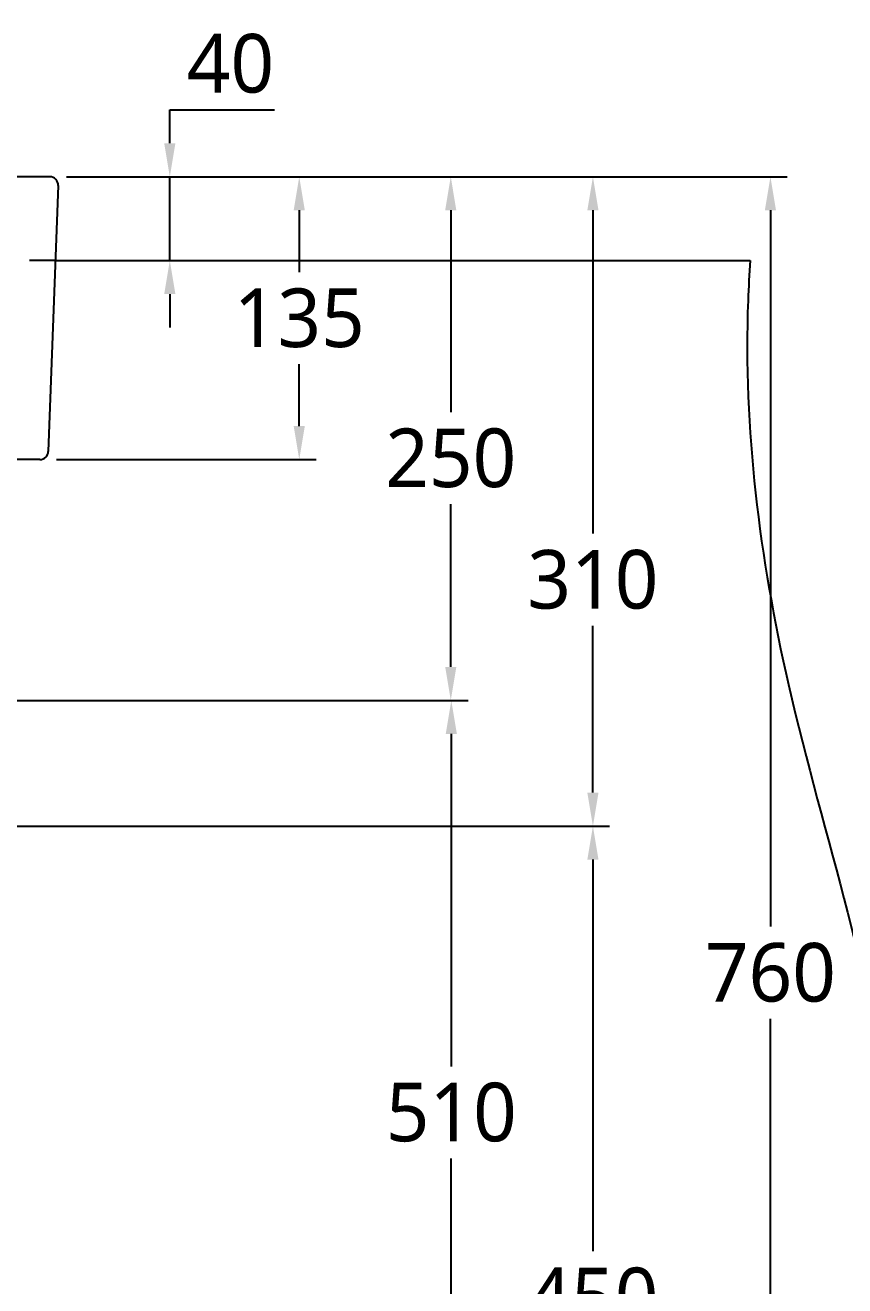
# Model space of a CAD drawing. Extents: x 0 to 3651, y -181 to 2100.
# Drawn here: x 996 to 1387, y 285 to 886 of the extents above; entities that cross this region are included whole.
import ezdxf

# ---------------------------------------------------------------- set-up
doc = ezdxf.new("R2010")
doc.units = 0
doc.header["$LTSCALE"] = 25
doc.header["$MEASUREMENT"] = 0
doc.linetypes.add('HIDDEN', pattern=[0.375, 0.25, -0.125])
doc.layers.get('DEFPOINTS').update_dxf_attribs({"linetype": 'CONTINUOUS'})
for name, color, linetype in [('1', 1, 'CONTINUOUS'), ('2', 2, 'CONTINUOUS'), ('3', 3, 'CONTINUOUS')]:
    doc.layers.add(name, color=color, linetype=linetype)
doc.styles.get("Standard").update_dxf_attribs({"font": 'NanumGothic.ttf'})
doc.dimstyles.get("Standard").update_dxf_attribs({"dimtxt": 2.5, "dimasz": 2, "dimexe": 2, "dimexo": 1, "dimgap": 1.5, "dimtad": 1, "dimdec": 0, "dimlfac": 10, "dimrnd": 0.5, "dimzin": 0, "dimdsep": 46, "dimtxsty": 'Standard', "dimcen": 0, "dimclrt": 2, "dimadec": 0, "dimazin": 0, "dimtfac": 1, "dimtdec": 0, "dimtmove": 0, "dimatfit": 3, "dimfxl": 1, "dimtolj": 1, "dimtzin": 0, "dimarcsym": 0})

# ---------------------------------------------------------------- blocks, each defined once
blk = doc.blocks.new('*D11')
at = {"layer": '1', "color": 3, "lineweight": -2, "transparency": 16777216}
for p, q in [((1064.78, 830.11), (1064.78, 846.11)), ((1064.78, 846.11), (1114.78, 846.11)), ((1015.48, 814.11), (1072.78, 814.11)), ((1064.78, 774.11), (1064.78, 814.11)), ((1018.28, 774.11), (1072.78, 774.11)), ((1064.78, 758.11), (1064.78, 742.11))]:
    blk.add_line(p, q, dxfattribs=at)
at = {"layer": '1', "color": 3, "transparency": 16777216}
for points in [[(1062.11, 830.11), (1067.45, 830.11), (1064.78, 814.11)], [(1062.11, 758.11), (1067.45, 758.11), (1064.78, 774.11)]]:
    blk.add_solid(points, dxfattribs=at)
at = {"layer": 'DEFPOINTS', "color": 0, "transparency": 16777216}
for p in [(1007.48, 814.11), (1064.78, 814.11), (1010.28, 774.11)]:
    blk.add_point(p, dxfattribs=at)
at = {"layer": '1', "color": 2, "transparency": 16777216, "insert": (1093.78, 868.11), "char_height": 28, "attachment_point": 5}
blk.add_mtext('\\A1;40', dxfattribs=at)
blk = doc.blocks.new('*D12')
at = {"layer": '1', "color": 3, "lineweight": -2, "transparency": 16777216}
for p, q in [((1015.48, 814.11), (1134.61, 814.11)), ((1126.61, 798.11), (1126.61, 768.61)), ((1126.61, 695.11), (1126.61, 724.61)), ((1010.75, 679.11), (1134.61, 679.11))]:
    blk.add_line(p, q, dxfattribs=at)
at = {"layer": '1', "color": 3, "transparency": 16777216}
for points in [[(1123.94, 798.11), (1129.27, 798.11), (1126.61, 814.11)], [(1123.94, 695.11), (1129.27, 695.11), (1126.61, 679.11)]]:
    blk.add_solid(points, dxfattribs=at)
at = {"layer": 'DEFPOINTS', "color": 0, "transparency": 16777216}
for p in [(1007.48, 814.11), (1126.61, 814.11), (1002.75, 679.11)]:
    blk.add_point(p, dxfattribs=at)
at = {"layer": '1', "color": 2, "transparency": 16777216, "insert": (1126.61, 746.61), "char_height": 28, "attachment_point": 5}
blk.add_mtext('\\A1;135', dxfattribs=at)
blk = doc.blocks.new('*D18')
at = {"layer": '1', "color": 3, "lineweight": -2, "transparency": 16777216}
for p, q in [((1023.48, 814.11), (1206.97, 814.11)), ((1198.97, 798.11), (1198.97, 701.74)), ((1198.97, 580.11), (1198.97, 657.74)), ((903.27, 564.11), (1206.97, 564.11))]:
    blk.add_line(p, q, dxfattribs=at)
at = {"layer": '1', "color": 3, "transparency": 16777216}
for points in [[(1196.3, 798.11), (1201.63, 798.11), (1198.97, 814.11)], [(1196.3, 580.11), (1201.63, 580.11), (1198.97, 564.11)]]:
    blk.add_solid(points, dxfattribs=at)
at = {"layer": 'DEFPOINTS', "color": 0, "transparency": 16777216}
for p in [(1015.48, 814.11), (895.27, 564.11), (1198.97, 564.11)]:
    blk.add_point(p, dxfattribs=at)
at = {"layer": '1', "color": 2, "transparency": 16777216, "insert": (1198.97, 679.74), "char_height": 28, "attachment_point": 5}
blk.add_mtext('\\A1;250', dxfattribs=at)
blk = doc.blocks.new('*D19')
at = {"layer": '1', "color": 3, "lineweight": -2, "transparency": 16777216}
for p, q in [((1031.48, 814.11), (1274.85, 814.11)), ((1266.85, 798.11), (1266.85, 643.75)), ((1266.85, 520.11), (1266.85, 599.75)), ((754.39, 504.11), (1274.85, 504.11))]:
    blk.add_line(p, q, dxfattribs=at)
at = {"layer": '1', "color": 3, "transparency": 16777216}
for points in [[(1264.19, 798.11), (1269.52, 798.11), (1266.85, 814.11)], [(1264.19, 520.11), (1269.52, 520.11), (1266.85, 504.11)]]:
    blk.add_solid(points, dxfattribs=at)
at = {"layer": 'DEFPOINTS', "color": 0, "transparency": 16777216}
for p in [(1023.48, 814.11), (746.39, 504.11, 9.25), (1266.85, 504.11)]:
    blk.add_point(p, dxfattribs=at)
at = {"layer": '1', "color": 2, "transparency": 16777216, "insert": (1266.85, 621.75), "char_height": 28, "attachment_point": 5}
blk.add_mtext('\\A1;310', dxfattribs=at)
blk = doc.blocks.new('*D20')
at = {"layer": '1', "color": 3, "lineweight": -2, "transparency": 16777216}
for p, q in [((1266.85, 488.11), (1266.85, 301.11)), ((1266.85, 70.11), (1266.85, 257.11)), ((1089.63, 54.11), (1274.85, 54.11))]:
    blk.add_line(p, q, dxfattribs=at)
at = {"layer": '1', "color": 3, "transparency": 16777216}
for points in [[(1264.19, 488.11), (1269.52, 488.11), (1266.85, 504.11)], [(1264.19, 70.11), (1269.52, 70.11), (1266.85, 54.11)]]:
    blk.add_solid(points, dxfattribs=at)
at = {"layer": 'DEFPOINTS', "color": 0, "transparency": 16777216}
for p in [(1266.85, 504.11), (1081.63, 54.11), (1266.85, 54.11)]:
    blk.add_point(p, dxfattribs=at)
at = {"layer": '1', "color": 2, "transparency": 16777216, "insert": (1266.85, 279.11), "char_height": 28, "attachment_point": 5}
blk.add_mtext('\\A1;450', dxfattribs=at)
blk = doc.blocks.new('*D21')
at = {"layer": '1', "color": 3, "lineweight": -2, "transparency": 16777216}
for p, q in [((837.24, 564.11), (1207.22, 564.11)), ((1199.22, 548.11), (1199.22, 389.4)), ((1199.22, 70.11), (1199.22, 345.4)), ((1084.13, 54.11), (1207.22, 54.11))]:
    blk.add_line(p, q, dxfattribs=at)
at = {"layer": '1', "color": 3, "transparency": 16777216}
for points in [[(1196.55, 548.11), (1201.89, 548.11), (1199.22, 564.11)], [(1196.55, 70.11), (1201.89, 70.11), (1199.22, 54.11)]]:
    blk.add_solid(points, dxfattribs=at)
at = {"layer": 'DEFPOINTS', "color": 0, "transparency": 16777216}
for p in [(829.24, 564.11, 9.25), (1076.13, 54.11), (1199.22, 54.11)]:
    blk.add_point(p, dxfattribs=at)
at = {"layer": '1', "color": 2, "transparency": 16777216, "insert": (1199.22, 367.4), "char_height": 28, "attachment_point": 5}
blk.add_mtext('\\A1;510', dxfattribs=at)
blk = doc.blocks.new('*D23')
at = {"layer": '1', "color": 3, "lineweight": -2, "transparency": 16777216}
for p, q in [((1015.48, 814.11), (1359.62, 814.11)), ((1351.62, 798.11), (1351.62, 456.11)), ((1351.62, 70.11), (1351.62, 412.11)), ((1097.63, 54.11), (1359.62, 54.11))]:
    blk.add_line(p, q, dxfattribs=at)
at = {"layer": '1', "color": 3, "transparency": 16777216}
for points in [[(1348.95, 798.11), (1354.28, 798.11), (1351.62, 814.11)], [(1348.95, 70.11), (1354.28, 70.11), (1351.62, 54.11)]]:
    blk.add_solid(points, dxfattribs=at)
at = {"layer": 'DEFPOINTS', "color": 0, "transparency": 16777216}
for p in [(1007.48, 814.11), (1089.63, 54.11), (1351.62, 54.11)]:
    blk.add_point(p, dxfattribs=at)
at = {"layer": '1', "color": 2, "transparency": 16777216, "insert": (1351.62, 434.11), "char_height": 28, "attachment_point": 5}
blk.add_mtext('\\A1;760', dxfattribs=at)

msp = doc.modelspace()

# ---------------------------------------------------------------- linework, layer by layer
at = {"layer": '1'}
msp.add_line((1010.14, 774.11), (1341.96, 774.11), dxfattribs=at)
at = {"layer": '1', "color": 7}
msp.add_line((1002.75, 679.11), (981.62, 679.11), dxfattribs=at)
at = {"layer": '1'}
msp.add_open_spline([(1341.96, 774.11), (1341.52, 767.76), (1337.84, 700.35), (1355.72, 557.89), (1431.86, 345.53), (1396.32, 187.59), (1375.47, 54.11)], degree=3, knots=[121.477491, 121.477491, 121.477491, 121.477491, 134.790097, 262.823736, 417.289914, 593.572633, 593.572633, 593.572633, 593.572633], dxfattribs=at)
at = {"layer": '2', "color": 7, "linetype": 'HIDDEN', "ltscale": 2}
msp.add_line((1010.28, 774.11), (988.41, 774.11), dxfattribs=at)
at = {"layer": '3', "color": 7}
for p, q in [((1007.48, 814.11), (721.62, 814.11)), ((1011.48, 809.97), (1006.75, 682.97))]:
    msp.add_line(p, q, dxfattribs=at)
msp.add_arc((1007.48, 810.11), 4, 358.09085, 90, dxfattribs=at)
at = {"layer": '3', "color": 7, "ltscale": 2}
msp.add_arc((1002.75, 683.11), 4, 270, 358.09085, dxfattribs=at)

# ---------------------------------------------------------------- dimensions: what is measured, and where the dimension line sits
at = {"layer": '1'}
for base, p1, p2, picture, middle in [((1064.78, 814.11), (1010.28, 774.11), (1007.48, 814.11), '*D11', (1093.78, 868.11)), ((1126.61, 814.11), (1002.75, 679.11), (1007.48, 814.11), '*D12', (1126.61, 746.61)), ((1351.62, 54.11), (1007.48, 814.11), (1089.63, 54.11), '*D23', (1351.62, 434.11)), ((1266.85, 54.11), (1266.85, 504.11), (1081.63, 54.11), '*D20', (1266.85, 279.11))]:
    dim = msp.add_linear_dim(base=base, p1=p1, p2=p2, angle=90, dimstyle='Standard', override={"dimscale": 0.8, "dimtxt": 35, "dimasz": 20, "dimexe": 10, "dimexo": 10, "dimgap": 10, "dimtih": 1, "dimtoh": 1, "dimlfac": 1, "dimzin": 8, "dimclrd": 3, "dimclre": 3, "dimarcsym": 1}, dxfattribs=at)
    dim.commit()
    dim.dimension.update_dxf_attribs({"geometry": picture, "text_midpoint": middle})
for base, p1, p2, picture, middle in [((1266.85, 504.11), (1023.48, 814.11), (746.39, 504.11, 9.25), '*D19', (1266.85, 621.75)), ((1198.97, 564.11), (1015.48, 814.11), (895.27, 564.11), '*D18', (1198.97, 679.74)), ((1199.22, 54.11), (829.24, 564.11, 9.25), (1076.13, 54.11), '*D21', (1199.22, 367.4))]:
    dim = msp.add_linear_dim(base=base, p1=p1, p2=p2, angle=90, dimstyle='Standard', override={"dimscale": 0.8, "dimtxt": 35, "dimasz": 20, "dimexe": 10, "dimexo": 10, "dimgap": 10, "dimtih": 1, "dimtoh": 1, "dimlfac": 1, "dimzin": 8, "dimclrd": 3, "dimclre": 3, "dimarcsym": 1}, dxfattribs=at)
    dim.commit()
    dim.dimension.update_dxf_attribs({"geometry": picture, "text_midpoint": middle, "dimtype": 160})

doc.saveas('drawing.dxf')
